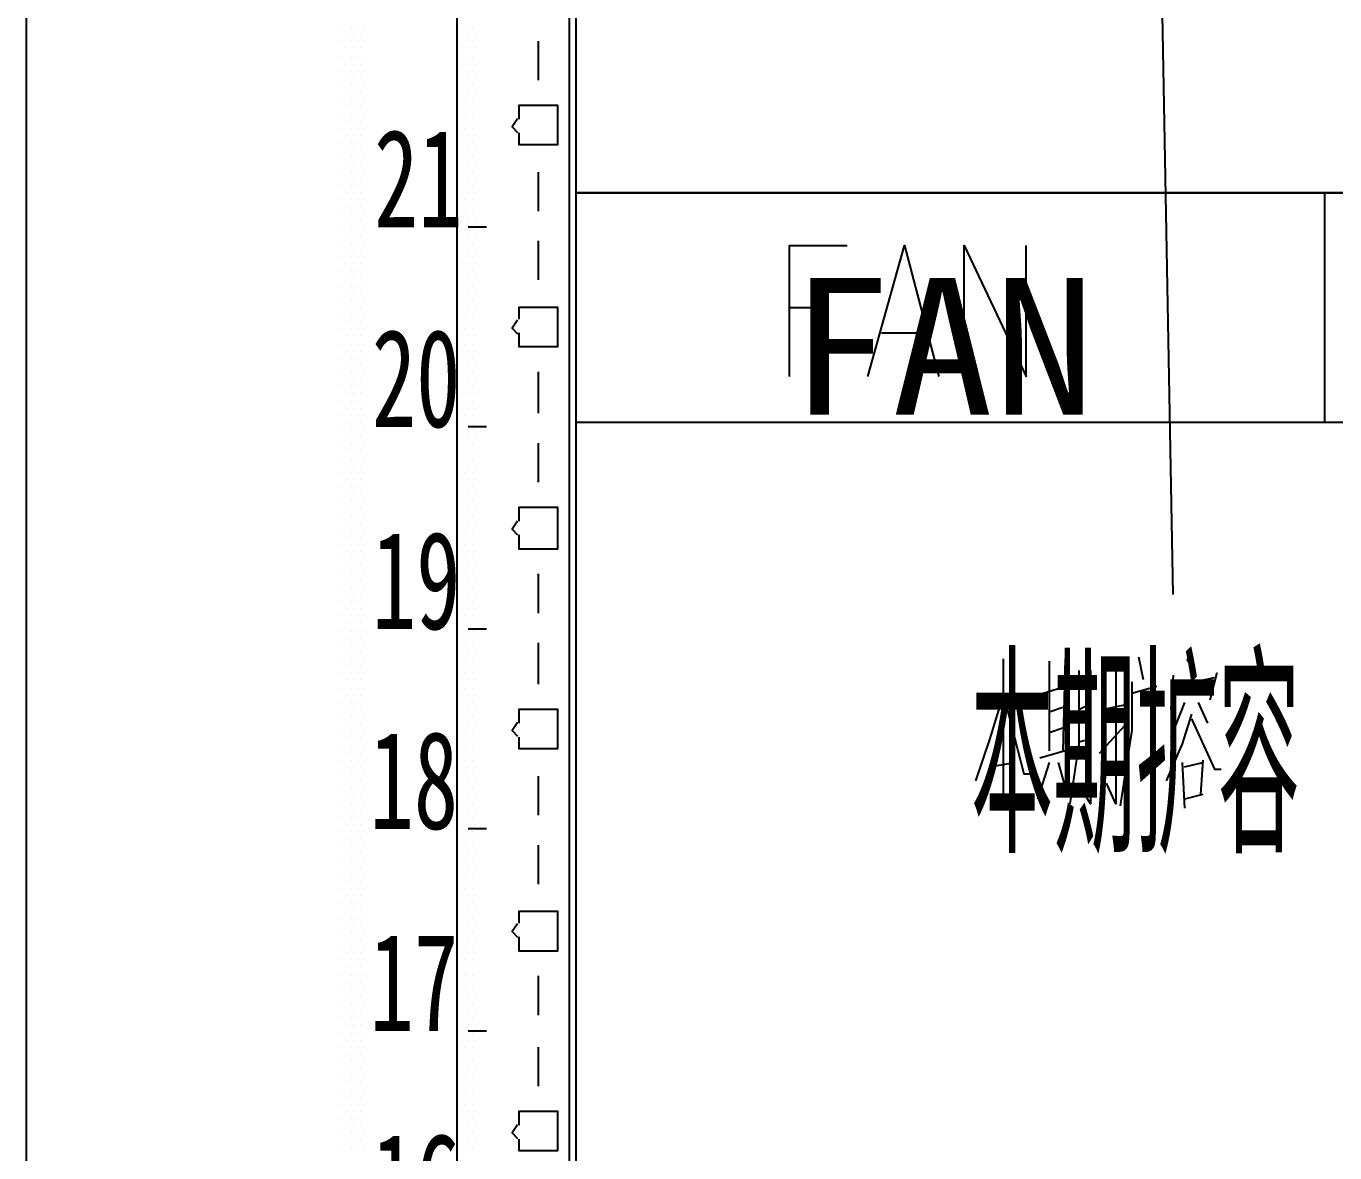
# Model space of a CAD drawing. Header units: metres. Extents: x 17 to 1264, y 17 to 859.
# Drawn here: x 87.8 to 169.8, y 326.7 to 397.4 of the extents above; entities that cross this region are included whole.
import ezdxf

# ---------------------------------------------------------------- set-up
doc = ezdxf.new("R2010")
doc.units = ezdxf.units.M
for name, color, linetype in [('LINES', 7, 'Continuous'), ('POLYLINES', 4, 'Continuous'), ('RECTS', 7, 'Continuous'), ('TEXTS', 3, 'Continuous')]:
    doc.layers.add(name, color=color, linetype=linetype)

msp = doc.modelspace()

# ---------------------------------------------------------------- linework, layer by layer
at = {"layer": 'LINES'}
for p, q in [((87.762, 830.448), (87.762, 45.216)), ((87.762, 830.448), (87.762, 45.216)), ((122.25, 132.48), (122.25, 727.92)), ((159.69, 361.728), (158.97, 401.616)), ((107.562, 397.296), (107.562, 397.296)), ((108.138, 397.296), (108.138, 397.296)), ((108.57, 397.296), (108.57, 397.296)), ((109.002, 397.296), (109.002, 397.296)), ((114.762, 397.296), (114.762, 397.296)), ((115.338, 397.296), (115.338, 397.296)), ((115.77, 397.296), (115.77, 397.296)), ((107.562, 396.432), (107.562, 396.432)), ((107.85, 396.864), (107.85, 396.864)), ((108.138, 396.432), (108.138, 396.432)), ((108.282, 396.864), (108.282, 396.864)), ((108.57, 396.432), (108.57, 396.432)), ((108.714, 396.864), (108.714, 396.864)), ((109.002, 396.432), (109.002, 396.432)), ((114.762, 396.432), (114.762, 396.432)), ((115.05, 396.864), (115.05, 396.864)), ((115.338, 396.432), (115.338, 396.432)), ((115.482, 396.864), (115.482, 396.864)), ((115.77, 396.432), (115.77, 396.432)), ((115.914, 396.864), (115.914, 396.864)), ((119.874, 396.432), (119.874, 393.984)), ((107.85, 396), (107.85, 396)), ((108.282, 396), (108.282, 396)), ((108.714, 396), (108.714, 396)), ((115.05, 396), (115.05, 396)), ((115.482, 396), (115.482, 396)), ((115.914, 396), (115.914, 396)), ((107.562, 395.424), (107.562, 395.424)), ((107.85, 394.992), (107.85, 394.992)), ((108.138, 395.424), (108.138, 395.424)), ((108.282, 394.992), (108.282, 394.992)), ((108.57, 395.424), (108.57, 395.424)), ((108.714, 394.992), (108.714, 394.992)), ((109.002, 395.424), (109.002, 395.424)), ((114.762, 395.424), (114.762, 395.424)), ((115.05, 394.992), (115.05, 394.992)), ((115.338, 395.424), (115.338, 395.424)), ((115.482, 394.992), (115.482, 394.992)), ((115.77, 395.424), (115.77, 395.424)), ((115.914, 394.992), (115.914, 394.992)), ((107.562, 394.56), (107.562, 394.56)), ((107.85, 394.128), (107.85, 394.128)), ((108.138, 394.56), (108.138, 394.56)), ((108.282, 394.128), (108.282, 394.128)), ((108.57, 394.56), (108.57, 394.56)), ((108.714, 394.128), (108.714, 394.128)), ((109.002, 394.56), (109.002, 394.56)), ((114.762, 394.56), (114.762, 394.56)), ((115.05, 394.128), (115.05, 394.128)), ((115.338, 394.56), (115.338, 394.56)), ((115.482, 394.128), (115.482, 394.128)), ((115.77, 394.56), (115.77, 394.56)), ((115.914, 394.128), (115.914, 394.128)), ((107.562, 393.696), (107.562, 393.696)), ((107.85, 393.264), (107.85, 393.264)), ((108.138, 393.696), (108.138, 393.696)), ((108.282, 393.264), (108.282, 393.264)), ((108.57, 393.696), (108.57, 393.696)), ((108.714, 393.264), (108.714, 393.264)), ((109.002, 393.696), (109.002, 393.696)), ((114.762, 393.696), (114.762, 393.696)), ((115.05, 393.264), (115.05, 393.264)), ((115.338, 393.696), (115.338, 393.696)), ((115.482, 393.264), (115.482, 393.264)), ((115.77, 393.696), (115.77, 393.696)), ((115.914, 393.264), (115.914, 393.264)), ((107.562, 392.832), (107.562, 392.832)), ((107.85, 392.4), (107.85, 392.4)), ((108.138, 392.832), (108.138, 392.832)), ((108.282, 392.4), (108.282, 392.4)), ((108.57, 392.832), (108.57, 392.832)), ((108.714, 392.4), (108.714, 392.4)), ((109.002, 392.832), (109.002, 392.832)), ((114.762, 392.832), (114.762, 392.832)), ((115.05, 392.4), (115.05, 392.4)), ((115.338, 392.832), (115.338, 392.832)), ((115.482, 392.4), (115.482, 392.4)), ((115.77, 392.832), (115.77, 392.832)), ((115.914, 392.4), (115.914, 392.4)), ((107.562, 391.824), (107.562, 391.824)), ((108.138, 391.824), (108.138, 391.824)), ((108.57, 391.824), (108.57, 391.824)), ((109.002, 391.824), (109.002, 391.824)), ((114.762, 391.824), (114.762, 391.824)), ((115.338, 391.824), (115.338, 391.824)), ((115.77, 391.824), (115.77, 391.824)), ((107.562, 390.96), (107.562, 390.96)), ((107.85, 391.392), (107.85, 391.392)), ((108.138, 390.96), (108.138, 390.96)), ((108.282, 391.392), (108.282, 391.392)), ((108.57, 390.96), (108.57, 390.96)), ((108.714, 391.392), (108.714, 391.392)), ((109.002, 390.96), (109.002, 390.96)), ((114.762, 390.96), (114.762, 390.96)), ((115.05, 391.392), (115.05, 391.392)), ((115.338, 390.96), (115.338, 390.96)), ((115.482, 391.392), (115.482, 391.392)), ((115.77, 390.96), (115.77, 390.96)), ((115.914, 391.392), (115.914, 391.392)), ((107.562, 390.096), (107.562, 390.096)), ((107.85, 390.528), (107.85, 390.528)), ((108.138, 390.096), (108.138, 390.096)), ((108.282, 390.528), (108.282, 390.528)), ((108.57, 390.096), (108.57, 390.096)), ((108.714, 390.528), (108.714, 390.528)), ((109.002, 390.096), (109.002, 390.096)), ((114.762, 390.096), (114.762, 390.096)), ((115.05, 390.528), (115.05, 390.528)), ((115.338, 390.096), (115.338, 390.096)), ((115.482, 390.528), (115.482, 390.528)), ((115.77, 390.096), (115.77, 390.096)), ((115.914, 390.528), (115.914, 390.528)), ((107.562, 389.232), (107.562, 389.232)), ((107.85, 389.664), (107.85, 389.664)), ((108.138, 389.232), (108.138, 389.232)), ((108.282, 389.664), (108.282, 389.664)), ((108.57, 389.232), (108.57, 389.232)), ((108.714, 389.664), (108.714, 389.664)), ((109.002, 389.232), (109.002, 389.232)), ((114.762, 389.232), (114.762, 389.232)), ((115.05, 389.664), (115.05, 389.664)), ((115.338, 389.232), (115.338, 389.232)), ((115.482, 389.664), (115.482, 389.664)), ((115.77, 389.232), (115.77, 389.232)), ((115.914, 389.664), (115.914, 389.664)), ((107.562, 388.224), (107.562, 388.224)), ((107.85, 388.8), (107.85, 388.8)), ((108.138, 388.224), (108.138, 388.224)), ((108.282, 388.8), (108.282, 388.8)), ((108.57, 388.224), (108.57, 388.224)), ((108.714, 388.8), (108.714, 388.8)), ((109.002, 388.224), (109.002, 388.224)), ((114.762, 388.224), (114.762, 388.224)), ((115.05, 388.8), (115.05, 388.8)), ((115.338, 388.224), (115.338, 388.224)), ((115.482, 388.8), (115.482, 388.8)), ((115.77, 388.224), (115.77, 388.224)), ((115.914, 388.8), (115.914, 388.8)), ((119.874, 388.224), (119.874, 385.776)), ((107.85, 387.792), (107.85, 387.792)), ((108.282, 387.792), (108.282, 387.792)), ((108.714, 387.792), (108.714, 387.792)), ((115.05, 387.792), (115.05, 387.792)), ((115.482, 387.792), (115.482, 387.792)), ((115.914, 387.792), (115.914, 387.792)), ((107.562, 387.36), (107.562, 387.36)), ((107.85, 386.928), (107.85, 386.928)), ((108.138, 387.36), (108.138, 387.36)), ((108.282, 386.928), (108.282, 386.928)), ((108.57, 387.36), (108.57, 387.36)), ((108.714, 386.928), (108.714, 386.928)), ((109.002, 387.36), (109.002, 387.36)), ((114.762, 387.36), (114.762, 387.36)), ((115.05, 386.928), (115.05, 386.928)), ((115.338, 387.36), (115.338, 387.36)), ((115.482, 386.928), (115.482, 386.928)), ((115.77, 387.36), (115.77, 387.36)), ((115.914, 386.928), (115.914, 386.928)), ((107.562, 386.496), (107.562, 386.496)), ((107.85, 386.064), (107.85, 386.064)), ((108.138, 386.496), (108.138, 386.496)), ((108.282, 386.064), (108.282, 386.064)), ((108.57, 386.496), (108.57, 386.496)), ((108.714, 386.064), (108.714, 386.064)), ((109.002, 386.496), (109.002, 386.496)), ((114.762, 386.496), (114.762, 386.496)), ((115.05, 386.064), (115.05, 386.064)), ((115.338, 386.496), (115.338, 386.496)), ((115.482, 386.064), (115.482, 386.064)), ((115.77, 386.496), (115.77, 386.496)), ((115.914, 386.064), (115.914, 386.064)), ((107.562, 385.632), (107.562, 385.632)), ((107.85, 385.2), (107.85, 385.2)), ((108.138, 385.632), (108.138, 385.632)), ((108.282, 385.2), (108.282, 385.2)), ((108.57, 385.632), (108.57, 385.632)), ((108.714, 385.2), (108.714, 385.2)), ((109.002, 385.632), (109.002, 385.632)), ((114.762, 385.632), (114.762, 385.632)), ((115.05, 385.2), (115.05, 385.2)), ((115.338, 385.632), (115.338, 385.632)), ((115.482, 385.2), (115.482, 385.2)), ((115.77, 385.632), (115.77, 385.632)), ((115.914, 385.2), (115.914, 385.2)), ((107.562, 384.624), (107.562, 384.624)), ((107.85, 384.192), (107.85, 384.192)), ((108.138, 384.624), (108.138, 384.624)), ((108.282, 384.192), (108.282, 384.192)), ((108.57, 384.624), (108.57, 384.624)), ((108.714, 384.192), (108.714, 384.192)), ((109.002, 384.624), (109.002, 384.624)), ((114.762, 384.624), (114.762, 384.624)), ((115.05, 384.192), (115.05, 384.192)), ((115.338, 384.624), (115.338, 384.624)), ((116.634, 384.768), (115.482, 384.768)), ((116.634, 384.768), (115.482, 384.768)), ((116.634, 384.768), (115.482, 384.768)), ((116.634, 384.768), (115.482, 384.768)), ((115.482, 384.192), (115.482, 384.192)), ((115.77, 384.624), (115.77, 384.624)), ((115.914, 384.192), (115.914, 384.192)), ((107.562, 383.76), (107.562, 383.76)), ((107.85, 383.328), (107.85, 383.328)), ((108.138, 383.76), (108.138, 383.76)), ((108.282, 383.328), (108.282, 383.328)), ((108.57, 383.76), (108.57, 383.76)), ((108.714, 383.328), (108.714, 383.328)), ((109.002, 383.76), (109.002, 383.76)), ((114.762, 383.76), (114.762, 383.76)), ((115.05, 383.328), (115.05, 383.328)), ((115.338, 383.76), (115.338, 383.76)), ((115.482, 383.328), (115.482, 383.328)), ((115.77, 383.76), (115.77, 383.76)), ((115.914, 383.328), (115.914, 383.328)), ((119.874, 383.904), (119.874, 381.456)), ((107.562, 382.896), (107.562, 382.896)), ((107.85, 382.464), (107.85, 382.464)), ((108.138, 382.896), (108.138, 382.896)), ((108.282, 382.464), (108.282, 382.464)), ((108.57, 382.896), (108.57, 382.896)), ((108.714, 382.464), (108.714, 382.464)), ((109.002, 382.896), (109.002, 382.896)), ((114.762, 382.896), (114.762, 382.896)), ((115.05, 382.464), (115.05, 382.464)), ((115.338, 382.896), (115.338, 382.896)), ((115.482, 382.464), (115.482, 382.464)), ((115.77, 382.896), (115.77, 382.896)), ((115.914, 382.464), (115.914, 382.464)), ((107.562, 382.032), (107.562, 382.032)), ((108.138, 382.032), (108.138, 382.032)), ((108.57, 382.032), (108.57, 382.032)), ((109.002, 382.032), (109.002, 382.032)), ((114.762, 382.032), (114.762, 382.032)), ((115.338, 382.032), (115.338, 382.032)), ((115.77, 382.032), (115.77, 382.032)), ((107.562, 381.024), (107.562, 381.024)), ((107.85, 381.6), (107.85, 381.6)), ((108.138, 381.024), (108.138, 381.024)), ((108.282, 381.6), (108.282, 381.6)), ((108.57, 381.024), (108.57, 381.024)), ((108.714, 381.6), (108.714, 381.6)), ((109.002, 381.024), (109.002, 381.024)), ((114.762, 381.024), (114.762, 381.024)), ((115.05, 381.6), (115.05, 381.6)), ((115.338, 381.024), (115.338, 381.024)), ((115.482, 381.6), (115.482, 381.6)), ((115.77, 381.024), (115.77, 381.024)), ((115.914, 381.6), (115.914, 381.6)), ((107.562, 380.16), (107.562, 380.16)), ((107.85, 380.592), (107.85, 380.592)), ((108.138, 380.16), (108.138, 380.16)), ((108.282, 380.592), (108.282, 380.592)), ((108.57, 380.16), (108.57, 380.16)), ((108.714, 380.592), (108.714, 380.592)), ((109.002, 380.16), (109.002, 380.16)), ((114.762, 380.16), (114.762, 380.16)), ((115.05, 380.592), (115.05, 380.592)), ((115.338, 380.16), (115.338, 380.16)), ((115.482, 380.592), (115.482, 380.592)), ((115.77, 380.16), (115.77, 380.16)), ((115.914, 380.592), (115.914, 380.592)), ((107.562, 379.296), (107.562, 379.296)), ((107.85, 379.728), (107.85, 379.728)), ((108.138, 379.296), (108.138, 379.296)), ((108.282, 379.728), (108.282, 379.728)), ((108.57, 379.296), (108.57, 379.296)), ((108.714, 379.728), (108.714, 379.728)), ((109.002, 379.296), (109.002, 379.296)), ((114.762, 379.296), (114.762, 379.296)), ((115.05, 379.728), (115.05, 379.728)), ((115.338, 379.296), (115.338, 379.296)), ((115.482, 379.728), (115.482, 379.728)), ((115.77, 379.296), (115.77, 379.296)), ((115.914, 379.728), (115.914, 379.728)), ((135.642, 379.728), (137.802, 379.728)), ((107.562, 378.432), (107.562, 378.432)), ((107.85, 378.864), (107.85, 378.864)), ((108.138, 378.432), (108.138, 378.432)), ((108.282, 378.864), (108.282, 378.864)), ((108.57, 378.432), (108.57, 378.432)), ((108.714, 378.864), (108.714, 378.864)), ((109.002, 378.432), (109.002, 378.432)), ((114.762, 378.432), (114.762, 378.432)), ((115.05, 378.864), (115.05, 378.864)), ((115.338, 378.432), (115.338, 378.432)), ((115.482, 378.864), (115.482, 378.864)), ((115.77, 378.432), (115.77, 378.432)), ((115.914, 378.864), (115.914, 378.864)), ((107.85, 378), (107.85, 378)), ((108.282, 378), (108.282, 378)), ((108.714, 378), (108.714, 378)), ((115.05, 378), (115.05, 378)), ((115.482, 378), (115.482, 378)), ((115.914, 378), (115.914, 378)), ((141.402, 378.144), (144.138, 378.144)), ((107.562, 377.424), (107.562, 377.424)), ((107.85, 376.992), (107.85, 376.992)), ((108.138, 377.424), (108.138, 377.424)), ((108.282, 376.992), (108.282, 376.992)), ((108.57, 377.424), (108.57, 377.424)), ((108.714, 376.992), (108.714, 376.992)), ((109.002, 377.424), (109.002, 377.424)), ((114.762, 377.424), (114.762, 377.424)), ((115.05, 376.992), (115.05, 376.992)), ((115.338, 377.424), (115.338, 377.424)), ((115.482, 376.992), (115.482, 376.992)), ((115.77, 377.424), (115.77, 377.424)), ((115.914, 376.992), (115.914, 376.992)), ((107.562, 376.56), (107.562, 376.56)), ((107.85, 376.128), (107.85, 376.128)), ((108.138, 376.56), (108.138, 376.56)), ((108.282, 376.128), (108.282, 376.128)), ((108.57, 376.56), (108.57, 376.56)), ((108.714, 376.128), (108.714, 376.128)), ((109.002, 376.56), (109.002, 376.56)), ((114.762, 376.56), (114.762, 376.56)), ((115.05, 376.128), (115.05, 376.128)), ((115.338, 376.56), (115.338, 376.56)), ((115.482, 376.128), (115.482, 376.128)), ((115.77, 376.56), (115.77, 376.56)), ((115.914, 376.128), (115.914, 376.128)), ((107.562, 375.696), (107.562, 375.696)), ((107.85, 375.264), (107.85, 375.264)), ((108.138, 375.696), (108.138, 375.696)), ((108.282, 375.264), (108.282, 375.264)), ((108.57, 375.696), (108.57, 375.696)), ((108.714, 375.264), (108.714, 375.264)), ((109.002, 375.696), (109.002, 375.696)), ((114.762, 375.696), (114.762, 375.696)), ((115.05, 375.264), (115.05, 375.264)), ((115.338, 375.696), (115.338, 375.696)), ((115.482, 375.264), (115.482, 375.264)), ((115.77, 375.696), (115.77, 375.696)), ((115.914, 375.264), (115.914, 375.264)), ((119.874, 375.696), (119.874, 373.104)), ((107.562, 374.832), (107.562, 374.832)), ((107.85, 374.4), (107.85, 374.4)), ((108.138, 374.832), (108.138, 374.832)), ((108.282, 374.4), (108.282, 374.4)), ((108.57, 374.832), (108.57, 374.832)), ((108.714, 374.4), (108.714, 374.4)), ((109.002, 374.832), (109.002, 374.832)), ((114.762, 374.832), (114.762, 374.832)), ((115.05, 374.4), (115.05, 374.4)), ((115.338, 374.832), (115.338, 374.832)), ((115.482, 374.4), (115.482, 374.4)), ((115.77, 374.832), (115.77, 374.832)), ((115.914, 374.4), (115.914, 374.4)), ((107.562, 373.824), (107.562, 373.824)), ((108.138, 373.824), (108.138, 373.824)), ((108.57, 373.824), (108.57, 373.824)), ((109.002, 373.824), (109.002, 373.824)), ((114.762, 373.824), (114.762, 373.824)), ((115.338, 373.824), (115.338, 373.824)), ((115.77, 373.824), (115.77, 373.824)), ((107.562, 372.96), (107.562, 372.96)), ((107.85, 373.392), (107.85, 373.392)), ((108.138, 372.96), (108.138, 372.96)), ((108.282, 373.392), (108.282, 373.392)), ((108.57, 372.96), (108.57, 372.96)), ((108.714, 373.392), (108.714, 373.392)), ((109.002, 372.96), (109.002, 372.96)), ((114.762, 372.96), (114.762, 372.96)), ((115.05, 373.392), (115.05, 373.392)), ((115.338, 372.96), (115.338, 372.96)), ((115.482, 373.392), (115.482, 373.392)), ((115.77, 372.96), (115.77, 372.96)), ((115.914, 373.392), (115.914, 373.392)), ((107.562, 372.096), (107.562, 372.096)), ((107.85, 372.528), (107.85, 372.528)), ((108.138, 372.096), (108.138, 372.096)), ((108.282, 372.528), (108.282, 372.528)), ((108.57, 372.096), (108.57, 372.096)), ((108.714, 372.528), (108.714, 372.528)), ((109.002, 372.096), (109.002, 372.096)), ((114.762, 372.096), (114.762, 372.096)), ((115.05, 372.528), (115.05, 372.528)), ((115.338, 372.096), (115.338, 372.096)), ((115.482, 372.528), (115.482, 372.528)), ((116.634, 372.24), (115.482, 372.24)), ((116.634, 372.24), (115.482, 372.24)), ((116.634, 372.24), (115.482, 372.24)), ((116.634, 372.24), (115.482, 372.24)), ((115.77, 372.096), (115.77, 372.096)), ((115.914, 372.528), (115.914, 372.528)), ((107.562, 371.232), (107.562, 371.232)), ((107.85, 371.664), (107.85, 371.664)), ((108.138, 371.232), (108.138, 371.232)), ((108.282, 371.664), (108.282, 371.664)), ((108.57, 371.232), (108.57, 371.232)), ((108.714, 371.664), (108.714, 371.664)), ((109.002, 371.232), (109.002, 371.232)), ((114.762, 371.232), (114.762, 371.232)), ((115.05, 371.664), (115.05, 371.664)), ((115.338, 371.232), (115.338, 371.232)), ((115.482, 371.664), (115.482, 371.664)), ((115.77, 371.232), (115.77, 371.232)), ((115.914, 371.664), (115.914, 371.664)), ((119.874, 371.232), (119.874, 368.784)), ((107.562, 370.224), (107.562, 370.224)), ((107.85, 370.8), (107.85, 370.8)), ((108.138, 370.224), (108.138, 370.224)), ((108.282, 370.8), (108.282, 370.8)), ((108.57, 370.224), (108.57, 370.224)), ((108.714, 370.8), (108.714, 370.8)), ((109.002, 370.224), (109.002, 370.224)), ((114.762, 370.224), (114.762, 370.224)), ((115.05, 370.8), (115.05, 370.8)), ((115.338, 370.224), (115.338, 370.224)), ((115.482, 370.8), (115.482, 370.8)), ((115.77, 370.224), (115.77, 370.224)), ((115.914, 370.8), (115.914, 370.8)), ((107.562, 369.36), (107.562, 369.36)), ((107.85, 369.792), (107.85, 369.792)), ((108.138, 369.36), (108.138, 369.36)), ((108.282, 369.792), (108.282, 369.792)), ((108.57, 369.36), (108.57, 369.36)), ((108.714, 369.792), (108.714, 369.792)), ((109.002, 369.36), (109.002, 369.36)), ((114.762, 369.36), (114.762, 369.36)), ((115.05, 369.792), (115.05, 369.792)), ((115.338, 369.36), (115.338, 369.36)), ((115.482, 369.792), (115.482, 369.792)), ((115.77, 369.36), (115.77, 369.36)), ((115.914, 369.792), (115.914, 369.792)), ((107.85, 368.928), (107.85, 368.928)), ((108.282, 368.928), (108.282, 368.928)), ((108.714, 368.928), (108.714, 368.928)), ((115.05, 368.928), (115.05, 368.928)), ((115.482, 368.928), (115.482, 368.928)), ((115.914, 368.928), (115.914, 368.928)), ((107.562, 368.496), (107.562, 368.496)), ((107.85, 368.064), (107.85, 368.064)), ((108.138, 368.496), (108.138, 368.496)), ((108.282, 368.064), (108.282, 368.064)), ((108.57, 368.496), (108.57, 368.496)), ((108.714, 368.064), (108.714, 368.064)), ((109.002, 368.496), (109.002, 368.496)), ((114.762, 368.496), (114.762, 368.496)), ((115.05, 368.064), (115.05, 368.064)), ((115.338, 368.496), (115.338, 368.496)), ((115.482, 368.064), (115.482, 368.064)), ((115.77, 368.496), (115.77, 368.496)), ((115.914, 368.064), (115.914, 368.064)), ((107.562, 367.632), (107.562, 367.632)), ((107.85, 367.2), (107.85, 367.2)), ((108.138, 367.632), (108.138, 367.632)), ((108.282, 367.2), (108.282, 367.2)), ((108.57, 367.632), (108.57, 367.632)), ((108.714, 367.2), (108.714, 367.2)), ((109.002, 367.632), (109.002, 367.632)), ((114.762, 367.632), (114.762, 367.632)), ((115.05, 367.2), (115.05, 367.2)), ((115.338, 367.632), (115.338, 367.632)), ((115.482, 367.2), (115.482, 367.2)), ((115.77, 367.632), (115.77, 367.632)), ((115.914, 367.2), (115.914, 367.2)), ((107.562, 366.624), (107.562, 366.624)), ((107.85, 366.192), (107.85, 366.192)), ((108.138, 366.624), (108.138, 366.624)), ((108.282, 366.192), (108.282, 366.192)), ((108.57, 366.624), (108.57, 366.624)), ((108.714, 366.192), (108.714, 366.192)), ((109.002, 366.624), (109.002, 366.624)), ((114.762, 366.624), (114.762, 366.624)), ((115.05, 366.192), (115.05, 366.192)), ((115.338, 366.624), (115.338, 366.624)), ((115.482, 366.192), (115.482, 366.192)), ((115.77, 366.624), (115.77, 366.624)), ((115.914, 366.192), (115.914, 366.192)), ((107.562, 365.76), (107.562, 365.76)), ((107.85, 365.328), (107.85, 365.328)), ((108.138, 365.76), (108.138, 365.76)), ((108.282, 365.328), (108.282, 365.328)), ((108.57, 365.76), (108.57, 365.76)), ((108.714, 365.328), (108.714, 365.328)), ((109.002, 365.76), (109.002, 365.76)), ((114.762, 365.76), (114.762, 365.76)), ((115.05, 365.328), (115.05, 365.328)), ((115.338, 365.76), (115.338, 365.76)), ((115.482, 365.328), (115.482, 365.328)), ((115.77, 365.76), (115.77, 365.76)), ((115.914, 365.328), (115.914, 365.328)), ((107.562, 364.896), (107.562, 364.896)), ((107.85, 364.464), (107.85, 364.464)), ((108.138, 364.896), (108.138, 364.896)), ((108.282, 364.464), (108.282, 364.464)), ((108.57, 364.896), (108.57, 364.896)), ((108.714, 364.464), (108.714, 364.464)), ((109.002, 364.896), (109.002, 364.896)), ((114.762, 364.896), (114.762, 364.896)), ((115.05, 364.464), (115.05, 364.464)), ((115.338, 364.896), (115.338, 364.896)), ((115.482, 364.464), (115.482, 364.464)), ((115.77, 364.896), (115.77, 364.896)), ((115.914, 364.464), (115.914, 364.464)), ((107.562, 364.032), (107.562, 364.032)), ((107.85, 363.6), (107.85, 363.6)), ((108.138, 364.032), (108.138, 364.032)), ((108.282, 363.6), (108.282, 363.6)), ((108.57, 364.032), (108.57, 364.032)), ((108.714, 363.6), (108.714, 363.6)), ((109.002, 364.032), (109.002, 364.032)), ((114.762, 364.032), (114.762, 364.032)), ((115.05, 363.6), (115.05, 363.6)), ((115.338, 364.032), (115.338, 364.032)), ((115.482, 363.6), (115.482, 363.6)), ((115.77, 364.032), (115.77, 364.032)), ((115.914, 363.6), (115.914, 363.6)), ((107.562, 363.024), (107.562, 363.024)), ((108.138, 363.024), (108.138, 363.024)), ((108.57, 363.024), (108.57, 363.024)), ((109.002, 363.024), (109.002, 363.024)), ((114.762, 363.024), (114.762, 363.024)), ((115.338, 363.024), (115.338, 363.024)), ((115.77, 363.024), (115.77, 363.024)), ((119.874, 363.024), (119.874, 360.576)), ((107.562, 362.16), (107.562, 362.16)), ((107.85, 362.592), (107.85, 362.592)), ((108.138, 362.16), (108.138, 362.16)), ((108.282, 362.592), (108.282, 362.592)), ((108.57, 362.16), (108.57, 362.16)), ((108.714, 362.592), (108.714, 362.592)), ((109.002, 362.16), (109.002, 362.16)), ((114.762, 362.16), (114.762, 362.16)), ((115.05, 362.592), (115.05, 362.592)), ((115.338, 362.16), (115.338, 362.16)), ((115.482, 362.592), (115.482, 362.592)), ((115.77, 362.16), (115.77, 362.16)), ((115.914, 362.592), (115.914, 362.592)), ((107.562, 361.296), (107.562, 361.296)), ((107.85, 361.728), (107.85, 361.728)), ((108.138, 361.296), (108.138, 361.296)), ((108.282, 361.728), (108.282, 361.728)), ((108.57, 361.296), (108.57, 361.296)), ((108.714, 361.728), (108.714, 361.728)), ((109.002, 361.296), (109.002, 361.296)), ((114.762, 361.296), (114.762, 361.296)), ((115.05, 361.728), (115.05, 361.728)), ((115.338, 361.296), (115.338, 361.296)), ((115.482, 361.728), (115.482, 361.728)), ((115.77, 361.296), (115.77, 361.296)), ((115.914, 361.728), (115.914, 361.728)), ((107.562, 360.432), (107.562, 360.432)), ((107.85, 360.864), (107.85, 360.864)), ((108.138, 360.432), (108.138, 360.432)), ((108.282, 360.864), (108.282, 360.864)), ((108.57, 360.432), (108.57, 360.432)), ((108.714, 360.864), (108.714, 360.864)), ((109.002, 360.432), (109.002, 360.432)), ((114.762, 360.432), (114.762, 360.432)), ((115.05, 360.864), (115.05, 360.864)), ((115.338, 360.432), (115.338, 360.432)), ((115.482, 360.864), (115.482, 360.864)), ((115.77, 360.432), (115.77, 360.432)), ((115.914, 360.864), (115.914, 360.864)), ((107.85, 360), (107.85, 360)), ((108.282, 360), (108.282, 360)), ((108.714, 360), (108.714, 360)), ((115.05, 360), (115.05, 360)), ((115.482, 360), (115.482, 360)), ((116.634, 359.568), (115.482, 359.568)), ((116.634, 359.568), (115.482, 359.568)), ((116.634, 359.568), (115.482, 359.568)), ((116.634, 359.568), (115.482, 359.568)), ((115.914, 360), (115.914, 360)), ((107.562, 359.424), (107.562, 359.424)), ((107.85, 358.992), (107.85, 358.992)), ((108.138, 359.424), (108.138, 359.424)), ((108.282, 358.992), (108.282, 358.992)), ((108.57, 359.424), (108.57, 359.424)), ((108.714, 358.992), (108.714, 358.992)), ((109.002, 359.424), (109.002, 359.424)), ((114.762, 359.424), (114.762, 359.424)), ((115.05, 358.992), (115.05, 358.992)), ((115.338, 359.424), (115.338, 359.424)), ((115.482, 358.992), (115.482, 358.992)), ((115.77, 359.424), (115.77, 359.424)), ((115.914, 358.992), (115.914, 358.992)), ((119.874, 358.704), (119.874, 356.112)), ((107.562, 358.56), (107.562, 358.56)), ((107.85, 358.128), (107.85, 358.128)), ((108.138, 358.56), (108.138, 358.56)), ((108.282, 358.128), (108.282, 358.128)), ((108.57, 358.56), (108.57, 358.56)), ((108.714, 358.128), (108.714, 358.128)), ((109.002, 358.56), (109.002, 358.56)), ((114.762, 358.56), (114.762, 358.56)), ((115.05, 358.128), (115.05, 358.128)), ((115.338, 358.56), (115.338, 358.56)), ((115.482, 358.128), (115.482, 358.128)), ((115.77, 358.56), (115.77, 358.56)), ((115.914, 358.128), (115.914, 358.128)), ((157.53, 357.84), (157.818, 356.4)), ((107.562, 357.696), (107.562, 357.696)), ((107.85, 357.264), (107.85, 357.264)), ((108.138, 357.696), (108.138, 357.696)), ((108.282, 357.264), (108.282, 357.264)), ((108.57, 357.696), (108.57, 357.696)), ((108.714, 357.264), (108.714, 357.264)), ((109.002, 357.696), (109.002, 357.696)), ((114.762, 357.696), (114.762, 357.696)), ((115.05, 357.264), (115.05, 357.264)), ((115.338, 357.696), (115.338, 357.696)), ((115.482, 357.264), (115.482, 357.264)), ((115.77, 357.696), (115.77, 357.696)), ((115.914, 357.264), (115.914, 357.264)), ((149.034, 357.696), (149.034, 348.48)), ((151.914, 357.552), (151.914, 351.936)), ((152.922, 357.696), (152.778, 351.936)), ((160.554, 357.696), (160.986, 356.976)), ((107.562, 356.832), (107.562, 356.832)), ((107.85, 356.4), (107.85, 356.4)), ((108.138, 356.832), (108.138, 356.832)), ((108.282, 356.4), (108.282, 356.4)), ((108.57, 356.832), (108.57, 356.832)), ((108.714, 356.4), (108.714, 356.4)), ((109.002, 356.832), (109.002, 356.832)), ((114.762, 356.832), (114.762, 356.832)), ((115.05, 356.4), (115.05, 356.4)), ((115.338, 356.832), (115.338, 356.832)), ((115.482, 356.4), (115.482, 356.4)), ((115.77, 356.832), (115.77, 356.832)), ((115.914, 356.4), (115.914, 356.4)), ((153.786, 356.976), (153.786, 352.224)), ((153.786, 356.544), (154.506, 356.688)), ((159.69, 356.688), (159.546, 354.528)), ((159.69, 355.968), (162.282, 356.544)), ((162.426, 356.832), (161.994, 355.104)), ((107.562, 355.824), (107.562, 355.824)), ((107.85, 355.392), (107.85, 355.392)), ((108.138, 355.824), (108.138, 355.824)), ((108.282, 355.392), (108.282, 355.392)), ((108.57, 355.824), (108.57, 355.824)), ((108.714, 355.392), (108.714, 355.392)), ((109.002, 355.824), (109.002, 355.824)), ((114.762, 355.824), (114.762, 355.824)), ((115.05, 355.392), (115.05, 355.392)), ((115.338, 355.824), (115.338, 355.824)), ((115.482, 355.392), (115.482, 355.392)), ((115.77, 355.824), (115.77, 355.824)), ((115.914, 355.392), (115.914, 355.392)), ((147.45, 354.816), (150.618, 355.392)), ((151.482, 355.536), (153.354, 356.112)), ((158.682, 355.968), (157.098, 355.536)), ((107.562, 354.96), (107.562, 354.96)), ((108.138, 354.96), (108.138, 354.96)), ((108.57, 354.96), (108.57, 354.96)), ((109.002, 354.96), (109.002, 354.96)), ((114.762, 354.96), (114.762, 354.96)), ((115.338, 354.96), (115.338, 354.96)), ((115.77, 354.96), (115.77, 354.96)), ((151.914, 354.384), (152.778, 354.672)), ((153.786, 354.528), (154.362, 354.816)), ((155.226, 354.528), (156.666, 354.816)), ((160.41, 354.96), (159.546, 352.8)), ((161.274, 354.96), (161.85, 353.664)), ((107.562, 354.096), (107.562, 354.096)), ((107.85, 354.528), (107.85, 354.528)), ((108.138, 354.096), (108.138, 354.096)), ((108.282, 354.528), (108.282, 354.528)), ((108.57, 354.096), (108.57, 354.096)), ((108.714, 354.528), (108.714, 354.528)), ((109.002, 354.096), (109.002, 354.096)), ((114.762, 354.096), (114.762, 354.096)), ((115.05, 354.528), (115.05, 354.528)), ((115.338, 354.096), (115.338, 354.096)), ((115.482, 354.528), (115.482, 354.528)), ((115.77, 354.096), (115.77, 354.096)), ((115.914, 354.528), (115.914, 354.528)), ((107.562, 353.232), (107.562, 353.232)), ((107.85, 353.664), (107.85, 353.664)), ((108.138, 353.232), (108.138, 353.232)), ((108.282, 353.664), (108.282, 353.664)), ((108.57, 353.232), (108.57, 353.232)), ((108.714, 353.664), (108.714, 353.664)), ((109.002, 353.232), (109.002, 353.232)), ((114.762, 353.232), (114.762, 353.232)), ((115.05, 353.664), (115.05, 353.664)), ((115.338, 353.232), (115.338, 353.232)), ((115.482, 353.664), (115.482, 353.664)), ((115.77, 353.232), (115.77, 353.232)), ((115.914, 353.664), (115.914, 353.664)), ((151.914, 353.088), (152.778, 353.376)), ((155.082, 351.792), (156.666, 353.52)), ((107.562, 352.224), (107.562, 352.224)), ((107.85, 352.8), (107.85, 352.8)), ((108.138, 352.224), (108.138, 352.224)), ((108.282, 352.8), (108.282, 352.8)), ((108.57, 352.224), (108.57, 352.224)), ((108.714, 352.8), (108.714, 352.8)), ((109.002, 352.224), (109.002, 352.224)), ((114.762, 352.224), (114.762, 352.224)), ((115.05, 352.8), (115.05, 352.8)), ((115.338, 352.224), (115.338, 352.224)), ((115.482, 352.8), (115.482, 352.8)), ((115.77, 352.224), (115.77, 352.224)), ((115.914, 352.8), (115.914, 352.8)), ((153.786, 352.368), (153.21, 348.624)), ((153.786, 352.512), (154.362, 352.656)), ((107.562, 351.36), (107.562, 351.36)), ((107.85, 351.792), (107.85, 351.792)), ((108.138, 351.36), (108.138, 351.36)), ((108.282, 351.792), (108.282, 351.792)), ((108.57, 351.36), (108.57, 351.36)), ((108.714, 351.792), (108.714, 351.792)), ((109.002, 351.36), (109.002, 351.36)), ((114.762, 351.36), (114.762, 351.36)), ((115.05, 351.792), (115.05, 351.792)), ((115.338, 351.36), (115.338, 351.36)), ((115.482, 351.792), (115.482, 351.792)), ((115.77, 351.36), (115.77, 351.36)), ((115.914, 351.792), (115.914, 351.792)), ((151.338, 351.504), (153.354, 352.08)), ((161.562, 351.36), (161.418, 349.2)), ((107.562, 350.496), (107.562, 350.496)), ((107.85, 350.928), (107.85, 350.928)), ((108.138, 350.496), (108.138, 350.496)), ((108.282, 350.928), (108.282, 350.928)), ((108.57, 350.496), (108.57, 350.496)), ((108.714, 350.928), (108.714, 350.928)), ((109.002, 350.496), (109.002, 350.496)), ((114.762, 350.496), (114.762, 350.496)), ((115.05, 350.928), (115.05, 350.928)), ((115.338, 350.496), (115.338, 350.496)), ((115.482, 350.928), (115.482, 350.928)), ((115.77, 350.496), (115.77, 350.496)), ((115.914, 350.928), (115.914, 350.928)), ((148.17, 350.928), (149.754, 351.216)), ((151.914, 351.216), (151.194, 348.912)), ((152.49, 351.216), (152.922, 349.632)), ((160.266, 351.216), (160.41, 348.336)), ((160.41, 350.928), (161.562, 351.216)), ((107.562, 349.632), (107.562, 349.632)), ((107.85, 350.064), (107.85, 350.064)), ((108.138, 349.632), (108.138, 349.632)), ((108.282, 350.064), (108.282, 350.064)), ((108.57, 349.632), (108.57, 349.632)), ((108.714, 350.064), (108.714, 350.064)), ((109.002, 349.632), (109.002, 349.632)), ((114.762, 349.632), (114.762, 349.632)), ((115.05, 350.064), (115.05, 350.064)), ((115.338, 349.632), (115.338, 349.632)), ((115.482, 350.064), (115.482, 350.064)), ((115.77, 349.632), (115.77, 349.632)), ((115.914, 350.064), (115.914, 350.064)), ((119.874, 350.352), (119.874, 347.904)), ((107.85, 349.2), (107.85, 349.2)), ((108.282, 349.2), (108.282, 349.2)), ((108.714, 349.2), (108.714, 349.2)), ((115.05, 349.2), (115.05, 349.2)), ((115.482, 349.2), (115.482, 349.2)), ((115.914, 349.2), (115.914, 349.2)), ((161.562, 349.2), (160.41, 348.912)), ((107.562, 348.624), (107.562, 348.624)), ((107.85, 348.192), (107.85, 348.192)), ((108.138, 348.624), (108.138, 348.624)), ((108.282, 348.192), (108.282, 348.192)), ((108.57, 348.624), (108.57, 348.624)), ((108.714, 348.192), (108.714, 348.192)), ((109.002, 348.624), (109.002, 348.624)), ((114.762, 348.624), (114.762, 348.624)), ((115.05, 348.192), (115.05, 348.192)), ((115.338, 348.624), (115.338, 348.624)), ((115.482, 348.192), (115.482, 348.192)), ((115.77, 348.624), (115.77, 348.624)), ((115.914, 348.192), (115.914, 348.192)), ((107.562, 347.76), (107.562, 347.76)), ((107.85, 347.328), (107.85, 347.328)), ((108.138, 347.76), (108.138, 347.76)), ((108.282, 347.328), (108.282, 347.328)), ((108.57, 347.76), (108.57, 347.76)), ((108.714, 347.328), (108.714, 347.328)), ((109.002, 347.76), (109.002, 347.76)), ((114.762, 347.76), (114.762, 347.76)), ((115.05, 347.328), (115.05, 347.328)), ((115.338, 347.76), (115.338, 347.76)), ((115.482, 347.328), (115.482, 347.328)), ((115.77, 347.76), (115.77, 347.76)), ((115.914, 347.328), (115.914, 347.328)), ((107.562, 346.896), (107.562, 346.896)), ((107.85, 346.464), (107.85, 346.464)), ((108.138, 346.896), (108.138, 346.896)), ((108.282, 346.464), (108.282, 346.464)), ((108.57, 346.896), (108.57, 346.896)), ((108.714, 346.464), (108.714, 346.464)), ((109.002, 346.896), (109.002, 346.896)), ((114.762, 346.896), (114.762, 346.896)), ((115.05, 346.464), (115.05, 346.464)), ((115.338, 346.896), (115.338, 346.896)), ((116.634, 347.04), (115.482, 347.04)), ((116.634, 347.04), (115.482, 347.04)), ((116.634, 347.04), (115.482, 347.04)), ((116.634, 347.04), (115.482, 347.04)), ((115.482, 346.464), (115.482, 346.464)), ((115.77, 346.896), (115.77, 346.896)), ((115.914, 346.464), (115.914, 346.464)), ((107.562, 346.032), (107.562, 346.032)), ((107.85, 345.6), (107.85, 345.6)), ((108.138, 346.032), (108.138, 346.032)), ((108.282, 345.6), (108.282, 345.6)), ((108.57, 346.032), (108.57, 346.032)), ((108.714, 345.6), (108.714, 345.6)), ((109.002, 346.032), (109.002, 346.032)), ((114.762, 346.032), (114.762, 346.032)), ((115.05, 345.6), (115.05, 345.6)), ((115.338, 346.032), (115.338, 346.032)), ((115.482, 345.6), (115.482, 345.6)), ((115.77, 346.032), (115.77, 346.032)), ((115.914, 345.6), (115.914, 345.6)), ((119.874, 346.032), (119.874, 343.584)), ((107.562, 345.024), (107.562, 345.024)), ((108.138, 345.024), (108.138, 345.024)), ((108.57, 345.024), (108.57, 345.024)), ((109.002, 345.024), (109.002, 345.024)), ((114.762, 345.024), (114.762, 345.024)), ((115.338, 345.024), (115.338, 345.024)), ((115.77, 345.024), (115.77, 345.024)), ((107.562, 344.16), (107.562, 344.16)), ((107.85, 344.592), (107.85, 344.592)), ((108.138, 344.16), (108.138, 344.16)), ((108.282, 344.592), (108.282, 344.592)), ((108.57, 344.16), (108.57, 344.16)), ((108.714, 344.592), (108.714, 344.592)), ((109.002, 344.16), (109.002, 344.16)), ((114.762, 344.16), (114.762, 344.16)), ((115.05, 344.592), (115.05, 344.592)), ((115.338, 344.16), (115.338, 344.16)), ((115.482, 344.592), (115.482, 344.592)), ((115.77, 344.16), (115.77, 344.16)), ((115.914, 344.592), (115.914, 344.592)), ((107.562, 343.296), (107.562, 343.296)), ((107.85, 343.728), (107.85, 343.728)), ((108.138, 343.296), (108.138, 343.296)), ((108.282, 343.728), (108.282, 343.728)), ((108.57, 343.296), (108.57, 343.296)), ((108.714, 343.728), (108.714, 343.728)), ((109.002, 343.296), (109.002, 343.296)), ((114.762, 343.296), (114.762, 343.296)), ((115.05, 343.728), (115.05, 343.728)), ((115.338, 343.296), (115.338, 343.296)), ((115.482, 343.728), (115.482, 343.728)), ((115.77, 343.296), (115.77, 343.296)), ((115.914, 343.728), (115.914, 343.728)), ((107.562, 342.432), (107.562, 342.432)), ((107.85, 342.864), (107.85, 342.864)), ((108.138, 342.432), (108.138, 342.432)), ((108.282, 342.864), (108.282, 342.864)), ((108.57, 342.432), (108.57, 342.432)), ((108.714, 342.864), (108.714, 342.864)), ((109.002, 342.432), (109.002, 342.432)), ((114.762, 342.432), (114.762, 342.432)), ((115.05, 342.864), (115.05, 342.864)), ((115.338, 342.432), (115.338, 342.432)), ((115.482, 342.864), (115.482, 342.864)), ((115.77, 342.432), (115.77, 342.432)), ((115.914, 342.864), (115.914, 342.864)), ((107.562, 341.424), (107.562, 341.424)), ((107.85, 342), (107.85, 342)), ((108.138, 341.424), (108.138, 341.424)), ((108.282, 342), (108.282, 342)), ((108.57, 341.424), (108.57, 341.424)), ((108.714, 342), (108.714, 342)), ((109.002, 341.424), (109.002, 341.424)), ((114.762, 341.424), (114.762, 341.424)), ((115.05, 342), (115.05, 342)), ((115.338, 341.424), (115.338, 341.424)), ((115.482, 342), (115.482, 342)), ((115.77, 341.424), (115.77, 341.424)), ((115.914, 342), (115.914, 342)), ((107.85, 340.992), (107.85, 340.992)), ((108.282, 340.992), (108.282, 340.992)), ((108.714, 340.992), (108.714, 340.992)), ((115.05, 340.992), (115.05, 340.992)), ((115.482, 340.992), (115.482, 340.992)), ((115.914, 340.992), (115.914, 340.992)), ((107.562, 340.56), (107.562, 340.56)), ((107.85, 340.128), (107.85, 340.128)), ((108.138, 340.56), (108.138, 340.56)), ((108.282, 340.128), (108.282, 340.128)), ((108.57, 340.56), (108.57, 340.56)), ((108.714, 340.128), (108.714, 340.128)), ((109.002, 340.56), (109.002, 340.56)), ((114.762, 340.56), (114.762, 340.56)), ((115.05, 340.128), (115.05, 340.128)), ((115.338, 340.56), (115.338, 340.56)), ((115.482, 340.128), (115.482, 340.128)), ((115.77, 340.56), (115.77, 340.56)), ((115.914, 340.128), (115.914, 340.128)), ((107.562, 339.696), (107.562, 339.696)), ((107.85, 339.264), (107.85, 339.264)), ((108.138, 339.696), (108.138, 339.696)), ((108.282, 339.264), (108.282, 339.264)), ((108.57, 339.696), (108.57, 339.696)), ((108.714, 339.264), (108.714, 339.264)), ((109.002, 339.696), (109.002, 339.696)), ((114.762, 339.696), (114.762, 339.696)), ((115.05, 339.264), (115.05, 339.264)), ((115.338, 339.696), (115.338, 339.696)), ((115.482, 339.264), (115.482, 339.264)), ((115.77, 339.696), (115.77, 339.696)), ((115.914, 339.264), (115.914, 339.264)), ((107.562, 338.832), (107.562, 338.832)), ((107.85, 338.4), (107.85, 338.4)), ((108.138, 338.832), (108.138, 338.832)), ((108.282, 338.4), (108.282, 338.4)), ((108.57, 338.832), (108.57, 338.832)), ((108.714, 338.4), (108.714, 338.4)), ((109.002, 338.832), (109.002, 338.832)), ((114.762, 338.832), (114.762, 338.832)), ((115.05, 338.4), (115.05, 338.4)), ((115.338, 338.832), (115.338, 338.832)), ((115.482, 338.4), (115.482, 338.4)), ((115.77, 338.832), (115.77, 338.832)), ((115.914, 338.4), (115.914, 338.4)), ((107.562, 337.824), (107.562, 337.824)), ((107.85, 337.392), (107.85, 337.392)), ((108.138, 337.824), (108.138, 337.824)), ((108.282, 337.392), (108.282, 337.392)), ((108.57, 337.824), (108.57, 337.824)), ((108.714, 337.392), (108.714, 337.392)), ((109.002, 337.824), (109.002, 337.824)), ((114.762, 337.824), (114.762, 337.824)), ((115.05, 337.392), (115.05, 337.392)), ((115.338, 337.824), (115.338, 337.824)), ((115.482, 337.392), (115.482, 337.392)), ((115.77, 337.824), (115.77, 337.824)), ((115.914, 337.392), (115.914, 337.392)), ((119.874, 337.824), (119.874, 335.376)), ((107.562, 336.96), (107.562, 336.96)), ((107.85, 336.528), (107.85, 336.528)), ((108.138, 336.96), (108.138, 336.96)), ((108.282, 336.528), (108.282, 336.528)), ((108.57, 336.96), (108.57, 336.96)), ((108.714, 336.528), (108.714, 336.528)), ((109.002, 336.96), (109.002, 336.96)), ((114.762, 336.96), (114.762, 336.96)), ((115.05, 336.528), (115.05, 336.528)), ((115.338, 336.96), (115.338, 336.96)), ((115.482, 336.528), (115.482, 336.528)), ((115.77, 336.96), (115.77, 336.96)), ((115.914, 336.528), (115.914, 336.528)), ((107.562, 336.096), (107.562, 336.096)), ((108.138, 336.096), (108.138, 336.096)), ((108.57, 336.096), (108.57, 336.096)), ((109.002, 336.096), (109.002, 336.096)), ((114.762, 336.096), (114.762, 336.096)), ((115.338, 336.096), (115.338, 336.096)), ((115.77, 336.096), (115.77, 336.096)), ((107.562, 335.232), (107.562, 335.232)), ((107.85, 335.664), (107.85, 335.664)), ((108.138, 335.232), (108.138, 335.232)), ((108.282, 335.664), (108.282, 335.664)), ((108.57, 335.232), (108.57, 335.232)), ((108.714, 335.664), (108.714, 335.664)), ((109.002, 335.232), (109.002, 335.232)), ((114.762, 335.232), (114.762, 335.232)), ((115.05, 335.664), (115.05, 335.664)), ((115.338, 335.232), (115.338, 335.232)), ((115.482, 335.664), (115.482, 335.664)), ((115.77, 335.232), (115.77, 335.232)), ((115.914, 335.664), (115.914, 335.664)), ((107.562, 334.224), (107.562, 334.224)), ((107.85, 334.8), (107.85, 334.8)), ((108.138, 334.224), (108.138, 334.224)), ((108.282, 334.8), (108.282, 334.8)), ((108.57, 334.224), (108.57, 334.224)), ((108.714, 334.8), (108.714, 334.8)), ((109.002, 334.224), (109.002, 334.224)), ((114.762, 334.224), (114.762, 334.224)), ((115.05, 334.8), (115.05, 334.8)), ((115.338, 334.224), (115.338, 334.224)), ((115.482, 334.8), (115.482, 334.8)), ((116.634, 334.368), (115.482, 334.368)), ((116.634, 334.368), (115.482, 334.368)), ((116.634, 334.368), (115.482, 334.368)), ((116.634, 334.368), (115.482, 334.368)), ((115.77, 334.224), (115.77, 334.224)), ((115.914, 334.8), (115.914, 334.8)), ((107.562, 333.36), (107.562, 333.36)), ((107.85, 333.792), (107.85, 333.792)), ((108.138, 333.36), (108.138, 333.36)), ((108.282, 333.792), (108.282, 333.792)), ((108.57, 333.36), (108.57, 333.36)), ((108.714, 333.792), (108.714, 333.792)), ((109.002, 333.36), (109.002, 333.36)), ((114.762, 333.36), (114.762, 333.36)), ((115.05, 333.792), (115.05, 333.792)), ((115.338, 333.36), (115.338, 333.36)), ((115.482, 333.792), (115.482, 333.792)), ((115.77, 333.36), (115.77, 333.36)), ((115.914, 333.792), (115.914, 333.792)), ((119.874, 333.36), (119.874, 330.912)), ((107.562, 332.496), (107.562, 332.496)), ((107.85, 332.928), (107.85, 332.928)), ((108.138, 332.496), (108.138, 332.496)), ((108.282, 332.928), (108.282, 332.928)), ((108.57, 332.496), (108.57, 332.496)), ((108.714, 332.928), (108.714, 332.928)), ((109.002, 332.496), (109.002, 332.496)), ((114.762, 332.496), (114.762, 332.496)), ((115.05, 332.928), (115.05, 332.928)), ((115.338, 332.496), (115.338, 332.496)), ((115.482, 332.928), (115.482, 332.928)), ((115.77, 332.496), (115.77, 332.496)), ((115.914, 332.928), (115.914, 332.928)), ((107.562, 331.632), (107.562, 331.632)), ((107.85, 332.064), (107.85, 332.064)), ((108.138, 331.632), (108.138, 331.632)), ((108.282, 332.064), (108.282, 332.064)), ((108.57, 331.632), (108.57, 331.632)), ((108.714, 332.064), (108.714, 332.064)), ((109.002, 331.632), (109.002, 331.632)), ((114.762, 331.632), (114.762, 331.632)), ((115.05, 332.064), (115.05, 332.064)), ((115.338, 331.632), (115.338, 331.632)), ((115.482, 332.064), (115.482, 332.064)), ((115.77, 331.632), (115.77, 331.632)), ((115.914, 332.064), (115.914, 332.064)), ((107.85, 331.2), (107.85, 331.2)), ((108.282, 331.2), (108.282, 331.2)), ((108.714, 331.2), (108.714, 331.2)), ((115.05, 331.2), (115.05, 331.2)), ((115.482, 331.2), (115.482, 331.2)), ((115.914, 331.2), (115.914, 331.2)), ((107.562, 330.624), (107.562, 330.624)), ((107.85, 330.192), (107.85, 330.192)), ((108.138, 330.624), (108.138, 330.624)), ((108.282, 330.192), (108.282, 330.192)), ((108.57, 330.624), (108.57, 330.624)), ((108.714, 330.192), (108.714, 330.192)), ((109.002, 330.624), (109.002, 330.624)), ((114.762, 330.624), (114.762, 330.624)), ((115.05, 330.192), (115.05, 330.192)), ((115.338, 330.624), (115.338, 330.624)), ((115.482, 330.192), (115.482, 330.192)), ((115.77, 330.624), (115.77, 330.624)), ((115.914, 330.192), (115.914, 330.192)), ((107.562, 329.76), (107.562, 329.76)), ((107.85, 329.328), (107.85, 329.328)), ((108.138, 329.76), (108.138, 329.76)), ((108.282, 329.328), (108.282, 329.328)), ((108.57, 329.76), (108.57, 329.76)), ((108.714, 329.328), (108.714, 329.328)), ((109.002, 329.76), (109.002, 329.76)), ((114.762, 329.76), (114.762, 329.76)), ((115.05, 329.328), (115.05, 329.328)), ((115.338, 329.76), (115.338, 329.76)), ((115.482, 329.328), (115.482, 329.328)), ((115.77, 329.76), (115.77, 329.76)), ((115.914, 329.328), (115.914, 329.328)), ((107.562, 328.896), (107.562, 328.896)), ((107.85, 328.464), (107.85, 328.464)), ((108.138, 328.896), (108.138, 328.896)), ((108.282, 328.464), (108.282, 328.464)), ((108.57, 328.896), (108.57, 328.896)), ((108.714, 328.464), (108.714, 328.464)), ((109.002, 328.896), (109.002, 328.896)), ((114.762, 328.896), (114.762, 328.896)), ((115.05, 328.464), (115.05, 328.464)), ((115.338, 328.896), (115.338, 328.896)), ((115.482, 328.464), (115.482, 328.464)), ((115.77, 328.896), (115.77, 328.896)), ((115.914, 328.464), (115.914, 328.464)), ((107.562, 328.032), (107.562, 328.032)), ((107.85, 327.6), (107.85, 327.6)), ((108.138, 328.032), (108.138, 328.032)), ((108.282, 327.6), (108.282, 327.6)), ((108.57, 328.032), (108.57, 328.032)), ((108.714, 327.6), (108.714, 327.6)), ((109.002, 328.032), (109.002, 328.032)), ((114.762, 328.032), (114.762, 328.032)), ((115.05, 327.6), (115.05, 327.6)), ((115.338, 328.032), (115.338, 328.032)), ((115.482, 327.6), (115.482, 327.6)), ((115.77, 328.032), (115.77, 328.032)), ((115.914, 327.6), (115.914, 327.6)), ((107.562, 327.024), (107.562, 327.024)), ((108.138, 327.024), (108.138, 327.024)), ((108.57, 327.024), (108.57, 327.024)), ((109.002, 327.024), (109.002, 327.024)), ((114.762, 327.024), (114.762, 327.024)), ((115.338, 327.024), (115.338, 327.024)), ((115.77, 327.024), (115.77, 327.024))]:
    msp.add_line(p, q, dxfattribs=at)
at = {"layer": 'POLYLINES'}
for points in [[(114.762, 727.92), (114.762, 585.936), (114.762, 132.48)], [(121.818, 710.64), (121.818, 571.536), (121.818, 132.48)], [(118.65, 390.672), (118.65, 389.952), (121.098, 389.952), (121.098, 392.4), (118.65, 392.4), (118.65, 391.536)], [(118.585, 391.553), (118.231, 391.058), (118.585, 390.704)], [(135.642, 375.408), (135.642, 383.616), (139.242, 383.616)], [(140.538, 375.408), (142.842, 383.616), (145.002, 375.408)], [(146.586, 375.408), (146.586, 383.616), (150.474, 375.408), (150.474, 383.616)], [(118.65, 378.144), (118.65, 377.28), (121.098, 377.28), (121.098, 379.728), (118.65, 379.728), (118.65, 379.008)], [(118.585, 378.94), (118.231, 378.444), (118.585, 378.089)], [(118.65, 365.472), (118.65, 364.608), (121.098, 364.608), (121.098, 367.2), (118.65, 367.2), (118.65, 366.336)], [(118.585, 366.327), (118.231, 365.831), (118.585, 365.476)], [(156.09, 357.84), (156.09, 348.624), (155.514, 349.92)], [(154.506, 356.976), (154.506, 348.624), (154.074, 349.344)], [(157.098, 356.256), (157.098, 353.232), (156.81, 351.36), (156.378, 348.48)], [(148.89, 354.96), (148.17, 352.656), (147.306, 350.064)], [(149.178, 354.96), (150.33, 350.496), (150.762, 350.496)], [(118.65, 352.8), (118.65, 352.08), (121.098, 352.08), (121.098, 354.528), (118.65, 354.528), (118.65, 353.664)], [(160.842, 354.24), (160.266, 352.368), (159.258, 350.064)], [(160.842, 353.952), (162.282, 350.784), (162.714, 350.784)], [(118.585, 353.713), (118.231, 353.216), (118.585, 352.863)], [(118.65, 340.272), (118.65, 339.408), (121.098, 339.408), (121.098, 341.856), (118.65, 341.856), (118.65, 341.136)], [(118.585, 341.1), (118.231, 340.603), (118.585, 340.249)], [(118.65, 327.6), (118.65, 326.88), (121.098, 326.88), (121.098, 329.328), (118.65, 329.328), (118.65, 328.464)], [(118.585, 328.486), (118.231, 327.989), (118.585, 327.636)]]:
    msp.add_lwpolyline(points, dxfattribs=at)
at = {"layer": 'RECTS'}
for points in [[(122.25, 639.792), (262.938, 639.792), (262.938, 372.528), (122.25, 372.528)], [(122.25, 620.064), (262.938, 620.064), (262.938, 372.528), (122.25, 372.528)], [(122.25, 400.032), (262.938, 400.032), (262.938, 386.928), (122.25, 386.928)], [(122.25, 386.928), (169.194, 386.928), (169.194, 372.528), (122.25, 372.528)], [(169.194, 386.928), (215.994, 386.928), (215.994, 372.528), (169.194, 372.528)]]:
    msp.add_lwpolyline(points, dxfattribs=at)

# ---------------------------------------------------------------- texts
at = {"layer": 'TEXTS'}
for s, height, width, p in [('21', 6.1343, 0.666667, (109.578, 384.767)), ('FAN', 8.5707, 1.095824, (135.642, 373.008)), ('20', 6.1343, 0.666667, (109.434, 372.239)), ('19', 6.1343, 0.666667, (109.434, 359.567)), ('本期扩容', 10.395, 0.381773, (147.018, 346.67)), ('18', 6.1343, 0.666667, (109.29, 347.039)), ('17', 6.1343, 0.666667, (109.29, 334.367)), ('16', 6.1343, 0.666667, (109.434, 321.839))]:
    msp.add_text(s, height=height, dxfattribs=dict(at, width=width)).set_placement(p)

doc.saveas('drawing.dxf')
